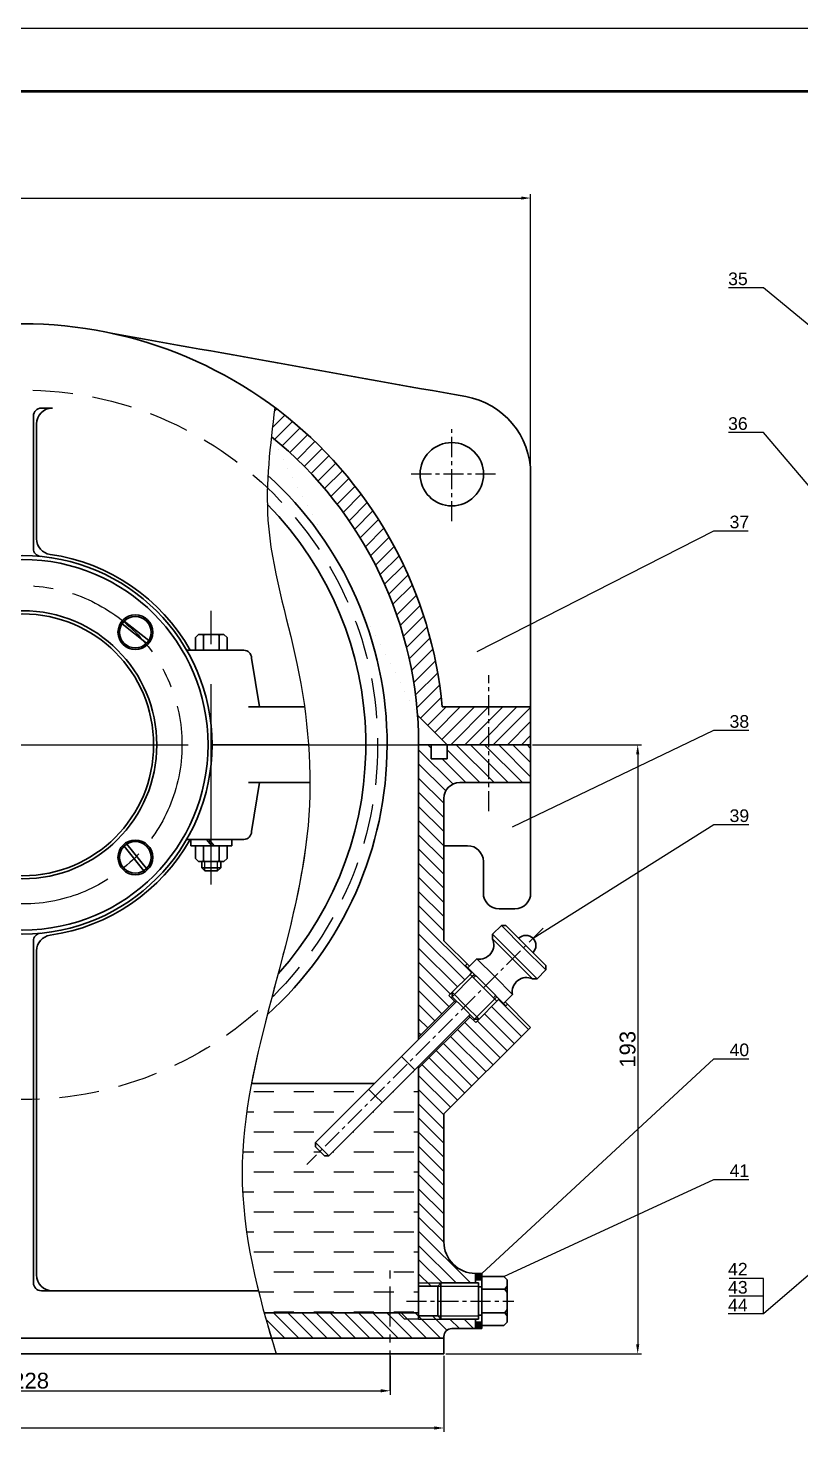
# Model space of a CAD drawing. Header units: millimetres. Extents: x 2354 to 3543, y 830 to 1671.
# Drawn here: x 2798.7 to 3043.6, y 1225.6 to 1670.8 of the extents above; entities that cross this region are included whole.
import ezdxf
from ezdxf import colors
from ezdxf.entities.mleader import LeaderData, LeaderLine
from ezdxf.math import Vec2, Vec3

# ---------------------------------------------------------------- set-up
doc = ezdxf.new("R2010")
doc.units = ezdxf.units.MM
doc.linetypes.add('CENTER', pattern=[10.16, 6.35, -1.27, 1.27, -1.27])
doc.linetypes.add('HIDDEN', pattern=[1.905, 1.27, -0.635])
doc.layers.get('0').update_dxf_attribs({"lineweight": 30})
for name, color, linetype in [('中心线', 1, 'CENTER'), ('细线', 7, 'Continuous'), ('虚线', 7, 'HIDDEN')]:
    doc.layers.add(name, color=color, linetype=linetype)
doc.layers.add('粗线', color=7, linetype='Continuous', lineweight=53)
doc.styles.get("Standard").update_dxf_attribs({"font": 'arial.ttf'})
doc.dimstyles.new('ISO-25', dxfattribs={"dimtxt": 5, "dimasz": 3, "dimexe": 1.25, "dimexo": 0.625, "dimtad": 1, "dimdec": 0, "dimtxsty": 'Standard', "dimcen": 2.5, "dimadec": 0, "dimazin": 0, "dimtfac": 1, "dimtdec": 0, "dimtmove": 0, "dimatfit": 3, "dimfxl": 1, "dimarcsym": 0})

# ---------------------------------------------------------------- blocks, each defined once
blk = doc.blocks.new('*D3')
at = {"layer": 'Defpoints', "color": 0, "transparency": 16777216}
for p in [(2440.49, 1250.39), (2930.49, 1250.39), (2930.49, 1226.86)]:
    blk.add_point(p, dxfattribs=at)
at = {"layer": '细线', "color": 0, "lineweight": -2, "transparency": 16777216}
for p, q in [((2440.49, 1249.77), (2440.49, 1225.61)), ((2930.49, 1249.77), (2930.49, 1225.61)), ((2443.49, 1226.86), (2927.49, 1226.86))]:
    blk.add_line(p, q, dxfattribs=at)
at = {"layer": '细线', "color": 0, "transparency": 16777216}
for points in [[(2443.49, 1227.36), (2443.49, 1226.36), (2440.49, 1226.86)], [(2927.49, 1227.36), (2927.49, 1226.36), (2930.49, 1226.86)]]:
    blk.add_solid(points, dxfattribs=at)
at = {"layer": '细线', "color": 0, "transparency": 16777216, "insert": (2685.49, 1230.04), "char_height": 5, "attachment_point": 5}
blk.add_mtext('490', dxfattribs=at)
blk = doc.blocks.new('*D6')
at = {"layer": 'Defpoints', "color": 0, "transparency": 16777216}
for p in [(2957.99, 1616.85), (2417.19, 1431.49), (2957.99, 1396.49)]:
    blk.add_point(p, dxfattribs=at)
at = {"layer": '细线', "color": 0, "lineweight": -2, "transparency": 16777216}
for p, q in [((2417.19, 1432.12), (2417.19, 1618.1)), ((2420.19, 1616.85), (2954.99, 1616.85)), ((2957.99, 1397.12), (2957.99, 1618.1))]:
    blk.add_line(p, q, dxfattribs=at)
at = {"layer": '细线', "color": 0, "transparency": 16777216}
for points in [[(2420.19, 1617.35), (2420.19, 1616.35), (2417.19, 1616.85)], [(2954.99, 1617.35), (2954.99, 1616.35), (2957.99, 1616.85)]]:
    blk.add_solid(points, dxfattribs=at)
at = {"layer": '细线', "color": 0, "transparency": 16777216, "insert": (2685.49, 1620.03), "char_height": 5, "attachment_point": 5}
blk.add_mtext('541', dxfattribs=at)
blk = doc.blocks.new('*D8')
at = {"layer": 'Defpoints', "color": 0, "transparency": 16777216}
for p in [(2957.99, 1443.49), (2930.49, 1250.39), (2991.91, 1250.39)]:
    blk.add_point(p, dxfattribs=at)
at = {"layer": '细线', "color": 0, "lineweight": -2, "transparency": 16777216}
for p, q in [((2958.62, 1443.49), (2993.16, 1443.49)), ((2991.91, 1440.49), (2991.91, 1253.39)), ((2931.12, 1250.39), (2993.16, 1250.39))]:
    blk.add_line(p, q, dxfattribs=at)
at = {"layer": '细线', "color": 0, "transparency": 16777216}
for points in [[(2991.41, 1440.49), (2992.41, 1440.49), (2991.91, 1443.49)], [(2991.41, 1253.39), (2992.41, 1253.39), (2991.91, 1250.39)]]:
    blk.add_solid(points, dxfattribs=at)
at = {"layer": '细线', "color": 0, "transparency": 16777216, "insert": (2988.73, 1346.94), "char_height": 5, "attachment_point": 5, "rotation": 90}
blk.add_mtext('193', dxfattribs=at)
blk = doc.blocks.new('*D13')
at = {"layer": 'Defpoints', "color": 0, "transparency": 16777216}
for p in [(2685.49, 1250.39), (2913.49, 1250.39), (2913.49, 1238.66)]:
    blk.add_point(p, dxfattribs=at)
at = {"layer": '细线', "color": 0, "lineweight": -2, "transparency": 16777216}
for p, q in [((2685.49, 1249.77), (2685.49, 1237.41)), ((2913.49, 1249.77), (2913.49, 1237.41)), ((2688.49, 1238.66), (2910.49, 1238.66))]:
    blk.add_line(p, q, dxfattribs=at)
at = {"layer": '细线', "color": 0, "transparency": 16777216}
for points in [[(2688.49, 1239.16), (2688.49, 1238.16), (2685.49, 1238.66)], [(2910.49, 1239.16), (2910.49, 1238.16), (2913.49, 1238.66)]]:
    blk.add_solid(points, dxfattribs=at)
at = {"layer": '细线', "color": 0, "transparency": 16777216, "insert": (2799.49, 1241.84), "char_height": 5, "attachment_point": 5}
blk.add_mtext('228', dxfattribs=at)
blk = doc.blocks.new('_None')

msp = doc.modelspace()

# ---------------------------------------------------------------- hatches: boundary and pattern name
at = {"layer": '细线'}
h = msp.add_hatch(dxfattribs=at)
h.set_pattern_fill('ANSI31', color=256)
h.set_pattern_definition([(45, (2172.8697, 580.4474), (-2.245064, 2.245064), [])])
edge = h.paths.add_edge_path()
edge.add_spline(control_points=[(2876.91, 1550.43), (2876.52, 1547.34), (2876.14, 1544.25), (2875.79, 1541.17)], knot_values=[0, 0, 0, 0, 9.232601, 9.232601, 9.232601, 9.232601], degree=3, periodic=0)
edge.add_arc((2796.99, 1443.49), 125.5, 4.272, 51.1045, ccw=False)
edge.add_line((2922.14, 1452.84), (2931.49, 1443.49))
edge.add_line((2931.49, 1443.49), (2957.99, 1443.49))
edge.add_line((2957.99, 1443.49), (2957.99, 1455.49))
edge.add_line((2957.99, 1455.49), (2929.95, 1455.49))
edge.add_arc((2796.99, 1443.49), 133.5, 5.1571, 53.2282)
h = msp.add_hatch(dxfattribs=at)
h.set_pattern_fill('ANSI31', color=256, angle=90)
h.paths.add_polyline_path([(2957.99, 1443.49), (2944.74, 1443.49), (2944.74, 1431.49), (2957.99, 1431.49)])
h.paths.add_polyline_path([(2922.49, 1263.39), (2915.99, 1263.39), (2917.99, 1261.39), (2922.49, 1261.39)], flags=17)
edge = h.paths.add_edge_path()
edge.add_line((2913.49, 1263.39), (2873.51, 1263.39))
edge.add_spline(control_points=[(2873.51, 1263.39), (2873.51, 1263.38), (2873.52, 1263.37), (2873.52, 1263.36)], knot_values=[291.161264, 291.161264, 291.161264, 291.161264, 291.19772, 291.19772, 291.19772, 291.19772], degree=3, periodic=0)
edge.add_spline(control_points=[(2873.52, 1263.36), (2874.25, 1260.7), (2875.02, 1258.05), (2875.81, 1255.39)], knot_values=[291.19772, 291.19772, 291.19772, 291.19772, 299.347767, 299.347767, 299.347767, 299.347767], degree=3, periodic=0)
edge.add_line((2875.81, 1255.39), (2913.49, 1255.39))
edge.add_line((2913.49, 1255.39), (2913.49, 1263.39))
h.paths.add_polyline_path([(2938.8, 1370.67), (2939.5, 1371.38), (2937.38, 1373.5), (2937.88, 1374), (2930.49, 1381.38), (2930.49, 1426.49, -0.414214), (2935.49, 1431.49), (2944.74, 1431.49), (2944.74, 1443.49), (2931.49, 1443.49), (2931.49, 1438.99), (2926.49, 1438.99), (2926.49, 1443.49), (2922.49, 1443.49), (2922.49, 1350.83), (2933.85, 1362.18), (2932.08, 1363.96), (2933.14, 1365.02)])
h.paths.add_polyline_path([(2957.99, 1353.88), (2950.61, 1361.27), (2950.11, 1360.77), (2947.99, 1362.9), (2947.28, 1362.19), (2941.63, 1356.53), (2940.56, 1355.47), (2938.79, 1357.24), (2922.49, 1340.94), (2922.49, 1318.45), (2922.49, 1272.86), (2940.49, 1272.86), (2940.49, 1275.86, -0.414214), (2930.49, 1285.86), (2930.49, 1326.43)])
h.paths.add_polyline_path([(2929.55, 1272.86), (2922.49, 1272.86), (2922.49, 1271.86), (2928.55, 1271.86)])
h.paths.add_polyline_path([(2940.49, 1261.39), (2929.55, 1261.39), (2922.49, 1261.39), (2917.99, 1261.39), (2915.99, 1263.39), (2913.49, 1263.39), (2913.49, 1255.39), (2930.49, 1255.39), (2930.49, 1255.89, -0.414214), (2932.99, 1258.39), (2940.49, 1258.39)])
h.paths.add_polyline_path([(2928.55, 1262.39), (2922.49, 1262.39), (2922.49, 1261.39), (2929.55, 1261.39)], flags=17)
h.paths.add_polyline_path([(2704.06, 1317.78), (2739.53, 1317.78), (2739.53, 1328.09), (2704.06, 1328.09)], flags=9)
h = msp.add_hatch(dxfattribs=at)
h.set_pattern_fill('DASH', color=256, scale=2)
edge = h.paths.add_edge_path()
edge.add_line((2922.49, 1318.45), (2922.49, 1341.64))
edge.add_line((2922.49, 1341.64), (2894.04, 1313.19))
edge.add_line((2894.04, 1313.19), (2892.63, 1313.19))
edge.add_line((2892.63, 1313.19), (2891.21, 1314.6))
edge.add_line((2891.21, 1314.6), (2889.8, 1316.02))
edge.add_line((2889.8, 1316.02), (2889.8, 1317.43))
edge.add_line((2889.8, 1317.43), (2908.41, 1336.05))
edge.add_line((2908.41, 1336.05), (2869.49, 1336.05))
edge.add_spline(control_points=[(2869.49, 1336.05), (2867.69, 1326.6), (2864.97, 1304.74), (2868.6, 1282.85), (2871.68, 1270.39)], knot_values=[216.749903, 216.749903, 216.749903, 216.749903, 245.763241, 283.99723, 283.99723, 283.99723, 283.99723], degree=3, periodic=0)
edge.add_spline(control_points=[(2871.68, 1270.39), (2872.26, 1268.06), (2872.87, 1265.73), (2873.51, 1263.39)], knot_values=[283.99723, 283.99723, 283.99723, 283.99723, 291.161264, 291.161264, 291.161264, 291.161264], degree=3, periodic=0)
edge.add_line((2873.51, 1263.39), (2922.49, 1263.39))
edge.add_line((2922.49, 1263.39), (2922.49, 1318.45))
h = msp.add_hatch(dxfattribs=at)
h.set_pattern_fill('ANSI37', color=256, scale=0.1, angle=90)
h.set_pattern_definition([(135, (2172.86972, 580.44736), (-0.2245064, -0.2245064), []), (225, (2172.86972, 580.44736), (0.2245064, -0.2245064), [])])
h.paths.add_polyline_path([(2940.49, 1258.39), (2942.49, 1258.39), (2942.49, 1260.39), (2940.49, 1260.39)])
h.paths.add_polyline_path([(2940.49, 1273.86), (2942.49, 1273.86), (2942.49, 1275.86), (2940.49, 1275.86)])

# ---------------------------------------------------------------- linework, layer by layer
for p, q in [((2802.89, 1550.26), (2806.39, 1550.26)), ((2800.39, 1505.71), (2800.39, 1547.76)), ((2801.39, 1508.82), (2801.39, 1545.26)), ((2957.99, 1431.49), (2957.99, 1529.29)), ((2829.14, 1482.72), (2836.92, 1476.53)), ((2828.46, 1481.86), (2836.24, 1475.67)), ((2852.74, 1478.49), (2851.74, 1477.49)), ((2852.74, 1478.49), (2853.74, 1478.49)), ((2853.74, 1478.49), (2854.24, 1478.29)), ((2853.74, 1478.49), (2859.74, 1478.49)), ((2854.24, 1478.29), (2854.74, 1478.49)), ((2854.24, 1478.29), (2854.24, 1473.49)), ((2858.74, 1478.49), (2859.24, 1478.29)), ((2859.24, 1478.29), (2859.74, 1478.49)), ((2859.24, 1478.29), (2859.24, 1473.49)), ((2859.24, 1477.99), (2859.24, 1477.99)), ((2860.74, 1478.49), (2859.74, 1478.49)), ((2860.74, 1478.49), (2861.74, 1477.49)), ((2867.03, 1473.49), (2848.95, 1473.49)), ((2851.74, 1473.49), (2851.74, 1477.49)), ((2861.74, 1473.49), (2861.74, 1477.49)), ((2872.03, 1455.49), (2869.53, 1470.99)), ((2886.31, 1455.49), (2868.57, 1455.49)), ((2931.49, 1443.49), (2922.14, 1452.84)), ((2929.95, 1455.49), (2957.99, 1455.49)), ((2887.58, 1443.49), (2856.99, 1443.49)), ((2922.49, 1350.13), (2922.49, 1443.49)), ((2922.49, 1443.49), (2957.99, 1443.49)), ((2926.49, 1438.99), (2926.49, 1443.49)), ((2931.49, 1443.49), (2931.49, 1438.99)), ((2931.49, 1438.99), (2926.49, 1438.99)), ((2888.01, 1431.49), (2868.57, 1431.49)), ((2872.03, 1431.49), (2869.53, 1415.99)), ((2935.49, 1431.49), (2957.99, 1431.49)), ((2957.99, 1431.49), (2957.99, 1396.49)), ((2930.49, 1426.49), (2930.49, 1381.38)), ((2835.36, 1403.57), (2829.17, 1411.34)), ((2836.21, 1404.25), (2830.02, 1412.03)), ((2867.03, 1413.49), (2848.95, 1413.49)), ((2850.24, 1411.49), (2850.24, 1413.49)), ((2863.24, 1411.49), (2850.24, 1411.49)), ((2851.74, 1411.49), (2851.74, 1407.49)), ((2854.24, 1406.7), (2854.24, 1411.49)), ((2856.91, 1411.49), (2855.22, 1413.49)), ((2857.71, 1411.49), (2856.02, 1413.49)), ((2859.24, 1406.7), (2859.24, 1411.49)), ((2861.74, 1411.49), (2861.74, 1407.49)), ((2863.24, 1411.49), (2863.24, 1413.49)), ((2937.99, 1411.49), (2930.49, 1411.49)), ((2852.74, 1406.49), (2851.74, 1407.49)), ((2853.74, 1406.49), (2854.24, 1406.7)), ((2854.24, 1406.7), (2854.74, 1406.49)), ((2858.74, 1406.49), (2859.24, 1406.7)), ((2859.24, 1406.99), (2859.24, 1406.99)), ((2859.24, 1406.7), (2859.74, 1406.49)), ((2860.74, 1406.49), (2861.74, 1407.49)), ((2852.74, 1406.49), (2853.74, 1406.49)), ((2853.74, 1406.49), (2859.74, 1406.49)), ((2853.74, 1406.49), (2853.74, 1404.49)), ((2853.74, 1404.49), (2854.74, 1403.49)), ((2853.74, 1404.49), (2859.74, 1404.49)), ((2854.74, 1403.49), (2856.74, 1403.49)), ((2858.74, 1403.49), (2856.74, 1403.49)), ((2858.74, 1403.49), (2859.74, 1404.49)), ((2860.74, 1406.49), (2859.74, 1406.49)), ((2859.74, 1406.49), (2859.74, 1404.49)), ((2942.99, 1396.49), (2942.99, 1406.49)), ((2952.99, 1391.49), (2947.99, 1391.49)), ((2948.7, 1386.23), (2945.87, 1383.4)), ((2948.7, 1386.23), (2950.11, 1386.23)), ((2948.7, 1386.23), (2955.77, 1379.16)), ((2956.47, 1379.87), (2950.11, 1386.23)), ((2800.39, 1381.27), (2800.39, 1272.89)), ((2930.49, 1381.38), (2938.58, 1373.29)), ((2945.87, 1383.4), (2945.87, 1381.99)), ((2945.87, 1383.4), (2952.94, 1376.33)), ((2945.87, 1381.99), (2952.23, 1375.62)), ((2801.39, 1378.17), (2801.39, 1275.39)), ((2940.92, 1375.62), (2938.09, 1372.8)), ((2940.92, 1375.62), (2946.58, 1369.97)), ((2958.6, 1369.26), (2952.23, 1375.62)), ((2960.01, 1369.26), (2952.94, 1376.33)), ((2962.84, 1372.09), (2955.77, 1379.16)), ((2956.47, 1379.87), (2962.84, 1373.5)), ((2937.88, 1374), (2937.38, 1373.5)), ((2937.38, 1373.5), (2943.75, 1367.14)), ((2938.09, 1372.8), (2943.75, 1367.14)), ((2962.84, 1372.09), (2960.01, 1369.26)), ((2962.84, 1372.09), (2962.84, 1373.5)), ((2933.14, 1365.02), (2938.8, 1370.67)), ((2938.8, 1370.67), (2943.04, 1366.43)), ((2939.5, 1369.97), (2940.21, 1370.67)), ((2939.86, 1369.61), (2940.56, 1370.32)), ((2949.4, 1361.48), (2943.75, 1367.14)), ((2950.11, 1360.77), (2943.75, 1367.14)), ((2952.23, 1364.31), (2946.58, 1369.97)), ((2960.01, 1369.26), (2958.6, 1369.26)), ((2934.55, 1362.19), (2889.8, 1317.43)), ((2933.85, 1362.18), (2922.49, 1350.83)), ((2932.08, 1363.96), (2934.2, 1361.83)), ((2933.14, 1363.6), (2932.79, 1363.25)), ((2933.14, 1365.02), (2933.14, 1363.6)), ((2933.14, 1365.02), (2937.38, 1360.77)), ((2933.14, 1363.6), (2936.68, 1360.07)), ((2941.63, 1356.53), (2947.28, 1362.19)), ((2947.28, 1362.19), (2943.04, 1366.43)), ((2946.22, 1363.25), (2946.93, 1363.96)), ((2946.58, 1362.9), (2947.28, 1363.6)), ((2952.23, 1364.31), (2949.4, 1361.48)), ((2938.8, 1357.95), (2894.04, 1313.19)), ((2940.21, 1356.53), (2936.68, 1360.07)), ((2941.63, 1356.53), (2937.38, 1360.77)), ((2949.9, 1361.98), (2957.99, 1353.88)), ((2950.61, 1361.27), (2950.11, 1360.77)), ((2938.8, 1357.25), (2922.49, 1340.94)), ((2957.99, 1353.88), (2930.49, 1326.43)), ((2940.56, 1355.47), (2938.44, 1357.59)), ((2940.21, 1356.53), (2939.86, 1356.18)), ((2941.63, 1356.53), (2940.21, 1356.53)), ((2921.29, 1340.44), (2917.05, 1344.68)), ((2922.49, 1318.45), (2922.49, 1341.64)), ((2908.41, 1336.05), (2869.49, 1336.05)), ((2906.63, 1334.26), (2908.75, 1332.14)), ((2910.87, 1330.02), (2908.75, 1332.14)), ((2930.49, 1326.43), (2930.49, 1285.86)), ((2922.49, 1263.39), (2922.49, 1318.45)), ((2889.8, 1316.02), (2889.8, 1317.43)), ((2889.8, 1317.43), (2894.04, 1313.19)), ((2889.8, 1316.02), (2891.21, 1314.6)), ((2892.63, 1313.19), (2891.21, 1314.6)), ((2894.04, 1313.19), (2892.63, 1313.19)), ((2940.49, 1275.86), (2942.49, 1275.86)), ((2940.49, 1275.86), (2940.49, 1272.86)), ((2940.49, 1273.86), (2942.49, 1273.86)), ((2942.49, 1275.86), (2942.49, 1258.39)), ((2942.49, 1274.86), (2946.09, 1274.86)), ((2946.09, 1274.86), (2949.49, 1274.86)), ((2950.49, 1273.86), (2949.49, 1274.86)), ((2950.49, 1273.86), (2950.49, 1271.86)), ((2802.89, 1270.39), (2806.39, 1270.39)), ((2806.39, 1270.39), (2871.68, 1270.39)), ((2922.49, 1271.86), (2928.55, 1271.86)), ((2929.55, 1272.86), (2928.55, 1271.86)), ((2928.55, 1271.86), (2928.55, 1262.39)), ((2941.49, 1272.86), (2929.55, 1272.86)), ((2929.55, 1272.86), (2929.55, 1261.39)), ((2929.55, 1272.86), (2929.55, 1272.86)), ((2941.49, 1272.86), (2941.49, 1261.39)), ((2941.49, 1271.66), (2942.49, 1271.66)), ((2942.49, 1270.86), (2946.09, 1270.86)), ((2946.09, 1270.86), (2949.79, 1270.86)), ((2949.79, 1270.86), (2950.49, 1271.86)), ((2949.79, 1270.86), (2950.49, 1269.86)), ((2950.49, 1271.86), (2950.49, 1269.86)), ((2950.49, 1269.86), (2950.49, 1264.39)), ((2949.79, 1263.39), (2950.49, 1264.39)), ((2950.49, 1264.39), (2950.49, 1262.39)), ((2873.51, 1263.39), (2922.49, 1263.39)), ((2922.49, 1261.39), (2922.49, 1263.39)), ((2922.49, 1262.39), (2928.55, 1262.39)), ((2928.55, 1262.39), (2929.55, 1261.39)), ((2929.55, 1261.39), (2941.49, 1261.39)), ((2929.55, 1261.39), (2929.55, 1261.39)), ((2940.49, 1261.39), (2940.49, 1258.39)), ((2940.49, 1260.39), (2942.49, 1260.39)), ((2941.49, 1262.59), (2942.49, 1262.59)), ((2942.49, 1263.39), (2946.09, 1263.39)), ((2946.09, 1263.39), (2949.79, 1263.39)), ((2950.49, 1260.39), (2949.49, 1259.39)), ((2949.79, 1263.39), (2950.49, 1262.39)), ((2950.49, 1262.39), (2950.49, 1260.39)), ((2875.81, 1255.39), (2720.49, 1255.39)), ((2875.81, 1255.39), (2930.49, 1255.39)), ((2930.49, 1255.89), (2930.49, 1250.39)), ((2932.99, 1258.39), (2942.49, 1258.39)), ((2942.49, 1259.39), (2946.09, 1259.39)), ((2946.09, 1259.39), (2949.49, 1259.39)), ((2440.49, 1250.39), (2930.49, 1250.39))]:
    msp.add_line(p, q)
for centre, radius in [((2932.99, 1529.29), 10.05), ((2796.99, 1443.49), 60), ((2796.99, 1443.49), 58.75), ((2796.99, 1443.49), 42.5), ((2796.99, 1443.49), 41.5), ((2832.69, 1479.19), 5.5), ((2832.69, 1479.19), 5), ((2832.69, 1407.8), 5.5), ((2832.69, 1407.8), 5)]:
    msp.add_circle(centre, radius)
for centre, radius, start, end in [((2796.99, 1443.49), 133.5, 5.1571, 97.2847), ((2932.99, 1529.29), 25, 0, 79.8484), ((2802.89, 1547.76), 2.5, 90, 180), ((2806.39, 1545.26), 5, 90, 180), ((2796.99, 1443.49), 125.5, 0, 51.1045), ((2796.99, 1443.49), 115.5, 312.153, 47.7031), ((2796.99, 1443.49), 108.75, 318.0844, 44.5274), ((2802.89, 1505.71), 2.5, 180, 264.5832), ((2806.39, 1508.82), 5, 180, 261.8118), ((2796.99, 1443.49), 61, 29.4592, 81.8118), ((2867.03, 1470.99), 2.5, 0, 90), ((2935.49, 1426.49), 5, 90, 180), ((2867.03, 1415.99), 2.5, 270, 0), ((2796.99, 1443.49), 61, 278.1882, 330.5408), ((2937.99, 1406.49), 5, 0, 90), ((2947.99, 1396.49), 5, 180, 270), ((2952.99, 1396.49), 5, 270, 0), ((2802.89, 1381.27), 2.5, 95.4168, 180), ((2806.39, 1378.17), 5, 98.1882, 180), ((2941.77, 1380.07), 4.53, 259.1644, 25.0856), ((2956.47, 1379.87), 3.2, 315, 135), ((2956.68, 1365.16), 4.53, 64.9144, 190.8356), ((2940.49, 1285.86), 10, 180, 270), ((2806.39, 1275.39), 5, 180, 270), ((2802.89, 1272.89), 2.5, 180, 270), ((2932.99, 1255.89), 2.5, 90, 180)]:
    msp.add_arc(centre, radius, start, end)
at = {"start_tangent": (0.984345, -0.176253), "end_tangent": (0.984345, -0.176253)}
msp.add_spline([(2825.02, 1574.02), (2937.4, 1553.9)], degree=3, dxfattribs=at)
at = {"layer": '中心线'}
for p, q in [((2932.99, 1514.42), (2932.99, 1543.53)), ((2946.83, 1529.29), (2918.96, 1529.29)), ((2944.74, 1422.41), (2944.74, 1465.59)), ((2961.97, 1385.36), (2887.07, 1310.46)), ((2918.64, 1267.12), (2952.68, 1267.12))]:
    msp.add_line(p, q, dxfattribs=at)
at = {"layer": '中心线', "ltscale": 10}
for p, q in [((2856.74, 1399.22), (2856.74, 1485.97)), ((2379.57, 1443.49), (2963.79, 1443.49))]:
    msp.add_line(p, q, dxfattribs=at)
at = {"layer": '中心线', "ltscale": 2}
msp.add_line((2913.49, 1238.68), (2913.49, 1278.02), dxfattribs=at)
at = {"layer": '中心线', "ltscale": 5}
msp.add_circle((2796.99, 1443.49), 50.48, dxfattribs=at)
at = {"layer": '粗线'}
msp.add_line((2373.96, 1650.75), (3522.96, 1650.75), dxfattribs=at)
at = {"layer": '细线'}
for p, q in [((2353.96, 1670.75), (3542.96, 1670.75)), ((2854.74, 1403.49), (2854.74, 1406.49)), ((2858.74, 1403.49), (2858.74, 1406.49)), ((2938.8, 1370.67), (2939.5, 1371.38)), ((2933.14, 1363.6), (2939.5, 1369.97)), ((2933.14, 1365.02), (2932.08, 1363.96)), ((2940.21, 1356.53), (2946.58, 1362.9)), ((2947.28, 1362.19), (2947.99, 1362.9)), ((2941.63, 1356.53), (2940.56, 1355.47)), ((3031.76, 1274.27), (3020.93, 1274.27)), ((3031.76, 1268.64), (3031.76, 1274.27)), ((2922.49, 1272.86), (2940.49, 1272.86)), ((2928.55, 1271.86), (2941.49, 1271.86)), ((3031.76, 1268.64), (3020.93, 1268.64)), ((3031.76, 1263.02), (3031.76, 1268.64)), ((2917.99, 1261.39), (2915.99, 1263.39)), ((2922.49, 1261.39), (2917.99, 1261.39)), ((2922.49, 1261.39), (2940.49, 1261.39)), ((2928.55, 1262.39), (2941.49, 1262.39))]:
    msp.add_line(p, q, dxfattribs=at)
for points, knots in [([(2876.91, 1550.43), (2875.42, 1538.47), (2871.99, 1511.01), (2886.11, 1467.95), (2892.19, 1397.34), (2857.28, 1325.16), (2871.4, 1269.52), (2877.34, 1250.39)], [0, 0, 0, 0, 35.753463, 82.101636, 133.610487, 245.763241, 304.463929, 304.463929, 304.463929, 304.463929]), ([(2876.91, 1550.43), (2875.42, 1538.47), (2871.99, 1511.01), (2886.11, 1467.95), (2891.35, 1407.1), (2874.65, 1363.11), (2869.49, 1336.05)], [0, 0, 0, 0, 35.753463, 82.101636, 133.610487, 216.749903, 216.749903, 216.749903, 216.749903])]:
    msp.add_open_spline(points, degree=3, knots=knots, dxfattribs=at)
msp.add_open_spline([(2873.51, 1263.39), (2874.7, 1259.06), (2875.99, 1254.73), (2877.34, 1250.39)], degree=3, dxfattribs=at)
at = {"layer": '虚线', "ltscale": 10}
msp.add_circle((2796.99, 1443.49), 112.5, dxfattribs=at)

# ---------------------------------------------------------------- texts
at = {"layer": '细线', "char_height": 4, "attachment_point": 3}
for s, insert in [('42', (3026.76, 1279.22)), ('43', (3026.76, 1273.47))]:
    msp.add_mtext(s, dxfattribs=dict(at, insert=insert))

# ---------------------------------------------------------------- dimensions: what is measured, and where the dimension line sits
at = {"layer": '细线'}
for base, p1, p2, picture, middle in [((2957.99, 1616.85), (2417.19, 1431.49), (2957.99, 1396.49), '*D6', (2685.49, 1616.85)), ((2930.49, 1226.86), (2440.49, 1250.39), (2930.49, 1250.39), '*D3', (2685.49, 1226.86)), ((2913.49, 1238.66), (2685.49, 1250.39), (2913.49, 1250.39), '*D13', (2799.49, 1238.66))]:
    dim = msp.add_linear_dim(base=base, p1=p1, p2=p2, dimstyle='ISO-25', dxfattribs=at)
    dim.commit()
    dim.dimension.update_dxf_attribs({"geometry": picture, "text_midpoint": middle, "dimtype": 160})
dim = msp.add_linear_dim(base=(2991.91, 1250.39), p1=(2957.99, 1443.49), p2=(2930.49, 1250.39), angle=90, text='193', dimstyle='ISO-25', dxfattribs=at)
dim.commit()
dim.dimension.update_dxf_attribs({"geometry": '*D8', "text_midpoint": (2991.91, 1346.94), "dimtype": 160})

# ---------------------------------------------------------------- leaders
ml = msp.add_multileader_mtext('Standard', dxfattribs=at)
ml.set_content('35', color=256)
ml.set_leader_properties()
ml.set_arrow_properties(name='NONE')
ml.build(insert=Vec2(0, 0))
ml.multileader.update_dxf_attribs({"text_left_attachment_type": 5, "text_right_attachment_type": 5, "dogleg_length": 3, "arrow_head_size": 3})
ctx = ml.context
ctx.base_point, ctx.arrow_head_size, ctx.plane_origin = Vec3(3019.03, 1588.43), 3, Vec3(3191.46, 1456.49)
ctx.left_attachment, ctx.right_attachment, ctx.text_align_type = 5, 5, 2
notes = []
notes.append((ctx, [(0, (1, 1, 0), (3031.79, 1588.43), (-1, 0), 3, [(0, [(3191.46, 1456.49)], 0, [])])]))
ctx.mtext.insert, ctx.mtext.alignment, ctx.mtext.flow_direction = Vec3(3026.79, 1593.25), 3, 5
ml = msp.add_multileader_mtext('Standard', dxfattribs=at)
ml.set_content('36', color=256)
ml.set_leader_properties()
ml.set_arrow_properties(name='NONE')
ml.build(insert=Vec2(0, 0))
ml.multileader.update_dxf_attribs({"text_left_attachment_type": 5, "text_right_attachment_type": 5, "dogleg_length": 3, "arrow_head_size": 3})
ctx = ml.context
ctx.base_point, ctx.arrow_head_size, ctx.plane_origin = Vec3(3019.04, 1542.53), 3, Vec3(3074.06, 1462.11)
ctx.left_attachment, ctx.right_attachment, ctx.text_align_type = 5, 5, 2
notes.append((ctx, [(0, (1, 1, 0), (3031.77, 1542.53), (-1, 0), 3, [(0, [(3100.03, 1462.11)], 0, [])])]))
ctx.mtext.insert, ctx.mtext.alignment, ctx.mtext.flow_direction = Vec3(3026.77, 1547.35), 3, 5
ml = msp.add_multileader_mtext('Standard', dxfattribs=at)
ml.set_content('37', color=256)
ml.set_leader_properties()
ml.set_arrow_properties(name='NONE')
ml.build(insert=Vec2(0, 0))
ml.multileader.update_dxf_attribs({"text_left_attachment_type": 5, "text_right_attachment_type": 5, "dogleg_length": 3, "arrow_head_size": 3})
ctx = ml.context
ctx.base_point, ctx.arrow_head_size, ctx.plane_origin = Vec3(3019.03, 1511.35), 3, Vec3(3099.81, 1540.25)
ctx.left_attachment, ctx.right_attachment = 5, 5
notes.append((ctx, [(1, (1, 1, 0), (3016.03, 1511.35), (1, 0), 3, [(0, [(2941.08, 1473.1)], 0, [])])]))
ctx.mtext.insert, ctx.mtext.width, ctx.mtext.flow_direction = Vec3(3021.03, 1516.16), 5.8063, 5
ml = msp.add_multileader_mtext('Standard', dxfattribs=at)
ml.set_content('38', color=256)
ml.set_leader_properties()
ml.set_arrow_properties(name='NONE')
ml.build(insert=Vec2(0, 0))
ml.multileader.update_dxf_attribs({"text_left_attachment_type": 5, "text_right_attachment_type": 5, "dogleg_length": 3, "arrow_head_size": 3})
ctx = ml.context
ctx.base_point, ctx.arrow_head_size, ctx.plane_origin = Vec3(3019.03, 1448.08), 3, Vec3(2424.93, 1416.16)
ctx.left_attachment, ctx.right_attachment = 5, 5
notes.append((ctx, [(1, (1, 1, 0), (3016.03, 1448.08), (1, 0), 3, [(0, [(2952.28, 1417.46)], 0, [])])]))
ctx.mtext.insert, ctx.mtext.flow_direction = Vec3(3021.03, 1452.9), 5
ml = msp.add_multileader_mtext('Standard', dxfattribs=at)
ml.set_content('44', color=256)
ml.set_leader_properties()
ml.set_arrow_properties(name='NONE')
ml.build(insert=Vec2(0, 0))
ml.multileader.update_dxf_attribs({"text_left_attachment_type": 5, "text_right_attachment_type": 5, "dogleg_length": 3, "arrow_head_size": 3})
ctx = ml.context
ctx.base_point, ctx.arrow_head_size, ctx.plane_origin = Vec3(3018.88, 1263.02), 3, Vec3(3219.85, 1425.49)
ctx.left_attachment, ctx.right_attachment, ctx.text_align_type = 5, 5, 2
notes.append((ctx, [(0, (1, 1, 0), (3031.76, 1263.02), (-1, 0), 3, [(0, [(3219.85, 1425.49)], 0, [])])]))
ctx.mtext.insert, ctx.mtext.alignment, ctx.mtext.flow_direction = Vec3(3026.76, 1267.82), 3, 5
ml = msp.add_multileader_mtext('Standard', dxfattribs=at)
ml.set_content('39', color=256)
ml.set_leader_properties()
ml.set_arrow_properties(name='NONE')
ml.build(insert=Vec2(0, 0))
ml.multileader.update_dxf_attribs({"text_left_attachment_type": 5, "text_right_attachment_type": 5, "dogleg_length": 3, "arrow_head_size": 3})
ctx = ml.context
ctx.base_point, ctx.arrow_head_size, ctx.plane_origin = Vec3(3019.03, 1418.2), 3, Vec3(2958.74, 1382.13)
ctx.left_attachment, ctx.right_attachment = 5, 5
notes.append((ctx, [(0, (1, 1, 0), (3016.03, 1418.2), (1, 0), 3, [(0, [(2958.74, 1382.13)], 0, [])])]))
ctx.mtext.insert, ctx.mtext.flow_direction = Vec3(3021.03, 1423.01), 5
ml = msp.add_multileader_mtext('Standard', dxfattribs=at)
ml.set_content('40', color=256)
ml.set_leader_properties()
ml.set_arrow_properties(name='NONE')
ml.build(insert=Vec2(0, 0))
ml.multileader.update_dxf_attribs({"text_left_attachment_type": 5, "text_right_attachment_type": 5, "dogleg_length": 3, "arrow_head_size": 3})
ctx = ml.context
ctx.base_point, ctx.arrow_head_size, ctx.plane_origin = Vec3(3019.03, 1343.94), 3, Vec3(2942.49, 1275.86)
ctx.left_attachment, ctx.right_attachment = 5, 5
notes.append((ctx, [(0, (1, 1, 0), (3016.03, 1343.94), (1, 0), 3, [(0, [(2942.49, 1275.86)], 0, [])])]))
ctx.mtext.insert, ctx.mtext.flow_direction = Vec3(3021.03, 1348.76), 5
ml = msp.add_multileader_mtext('Standard', dxfattribs=at)
ml.set_content('41', color=256)
ml.set_leader_properties()
ml.set_arrow_properties(name='NONE')
ml.build(insert=Vec2(0, 0))
ml.multileader.update_dxf_attribs({"text_left_attachment_type": 5, "text_right_attachment_type": 5, "dogleg_length": 3, "arrow_head_size": 3})
ctx = ml.context
ctx.base_point, ctx.arrow_head_size, ctx.plane_origin = Vec3(3019.03, 1305.64), 3, Vec3(2949.49, 1274.86)
ctx.left_attachment, ctx.right_attachment = 5, 5
notes.append((ctx, [(0, (1, 1, 0), (3016.03, 1305.64), (1, 0), 3, [(0, [(2949.49, 1274.86)], 0, [])])]))
ctx.mtext.insert, ctx.mtext.flow_direction = Vec3(3021.03, 1310.46), 5
for ctx, leaders in notes:
    for number, flags, end, landing, length, lines in leaders:
        leader = LeaderData()
        leader.index, (leader.has_last_leader_line, leader.has_dogleg_vector, leader.attachment_direction) = number, flags
        leader.last_leader_point, leader.dogleg_vector, leader.dogleg_length = Vec3(end), Vec3(landing), length
        for number, points, colour, breaks in lines:
            line = LeaderLine()
            line.index, line.vertices, line.color, line.breaks = number, Vec3.list(points), colors.encode_raw_color(colour), breaks
            leader.lines.append(line)
        ctx.leaders.append(leader)

doc.saveas('drawing.dxf')
